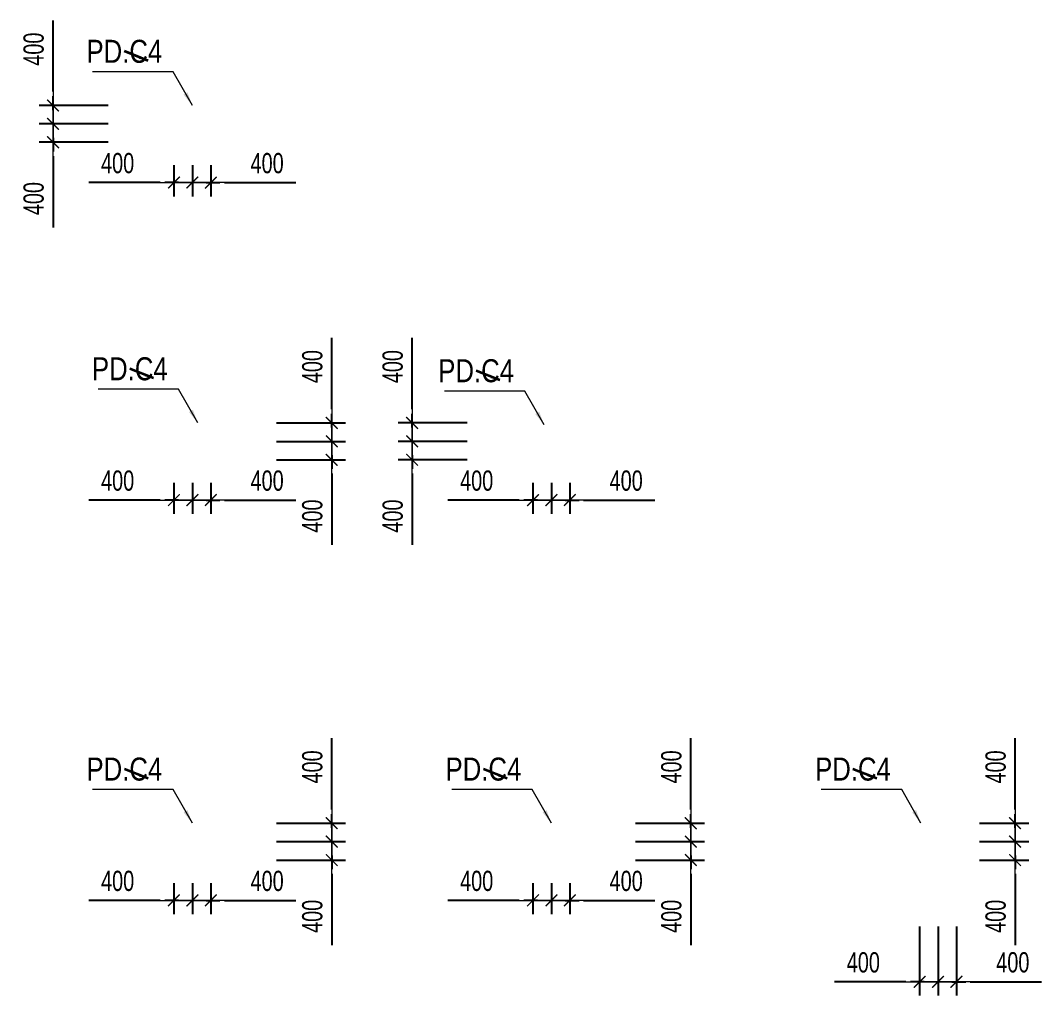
# Model space of a CAD drawing. Header units: millimetres. Extents: x -259680 to 699608, y -1281 to 104748.
# Drawn here: x 187865 to 210049, y 52654 to 73849 of the extents above; entities that cross this region are included whole.
import ezdxf
from ezdxf.enums import TextEntityAlignment as Align

# ---------------------------------------------------------------- set-up
doc = ezdxf.new("R2010")
doc.units = ezdxf.units.MM
doc.layers.get('Defpoints').update_dxf_attribs({"color": 151, "lineweight": 9})
for name, color, linetype, lineweight in [('$0$C1', 20, 'Continuous', 35), ('$1$NDC_S_ANNO', 7, 'Continuous', 20), ('$1$NDC_S_DIM', 1, 'Continuous', 15), ('NDC_S_DIM', 1, 'Continuous', 15)]:
    doc.layers.add(name, color=color, linetype=linetype, lineweight=lineweight)
doc.styles.add('$1$NDC_DIM', font='', dxfattribs={"width": 0.75})
doc.styles.add('$2$ARIAL', font='arial.ttf', dxfattribs={"width": 0.8})
doc.styles.add('NDC_DIM', font='', dxfattribs={"width": 0.75})
doc.styles.get('$1$NDC_DIM').set_extended_font_data('Dotum')
doc.styles.get('NDC_DIM').set_extended_font_data('Dotum')
doc.dimstyles.new('$0$NDC_dim_150', dxfattribs={"dimscale": 150, "dimtxt": 2.2, "dimasz": 1.5, "dimexe": 1.5, "dimexo": 2.5, "dimgap": 1, "dimtad": 1, "dimdec": 0, "dimzin": 0, "dimdsep": 46, "dimtxsty": '$1$NDC_DIM', "dimblk": '$1$DIMMARK', "dimcen": 0.09, "dimdle": 1.2, "dimclrd": 1, "dimclre": 1, "dimclrt": 3, "dimadec": 0, "dimazin": 0, "dimtfac": 1, "dimtdec": 0, "dimtix": 1, "dimtofl": 0, "dimtmove": 0, "dimatfit": 3, "dimfxl": 0, "dimtolj": 1, "dimtzin": 0, "dimarcsym": 0})
doc.dimstyles.new('$1$NDC_dim_iso', dxfattribs={"dimtxt": 2.2, "dimasz": 1, "dimexe": 1.5, "dimexo": 2.5, "dimgap": 1, "dimtad": 1, "dimdec": 0, "dimzin": 0, "dimdsep": 46, "dimtxsty": '$1$NDC_DIM', "dimblk": '$1$DIMMARK', "dimcen": 0.09, "dimdle": 1.2, "dimclrd": 1, "dimclre": 1, "dimclrt": 3, "dimadec": 0, "dimazin": 0, "dimtfac": 1, "dimtdec": 0, "dimtix": 1, "dimtofl": 0, "dimtmove": 0, "dimatfit": 3, "dimfxl": 0, "dimtolj": 1, "dimtzin": 0, "dimarcsym": 0})
doc.dimstyles.new('NDC_dim_200', dxfattribs={"dimscale": 200, "dimtxt": 2.2, "dimasz": 1.5, "dimexe": 1.5, "dimexo": 2.5, "dimgap": 1, "dimtad": 1, "dimdec": 0, "dimzin": 0, "dimdsep": 46, "dimtxsty": 'NDC_DIM', "dimblk": 'DIMMARK', "dimcen": 0.09, "dimdle": 1.2, "dimclrd": 1, "dimclre": 1, "dimclrt": 3, "dimadec": 0, "dimazin": 0, "dimtfac": 1, "dimtdec": 0, "dimtix": 1, "dimtofl": 0, "dimtmove": 0, "dimatfit": 3, "dimfxl": 0, "dimtolj": 1, "dimtzin": 0, "dimarcsym": 0})

# ---------------------------------------------------------------- blocks, each defined once
blk = doc.blocks.new('$1$DIMMARK')
at = {"layer": '$1$NDC_S_DIM', "color": 1}
blk.add_line((-1.5, 0), (1, 0), dxfattribs=at)
at = {"layer": '$1$NDC_S_DIM', "color": 2, "const_width": 0.1}
blk.add_lwpolyline([(-0.424, -0.424), (0.424, 0.424)], dxfattribs=at)
blk = doc.blocks.new('DIMMARK')
at = {"layer": 'NDC_S_DIM', "color": 1}
blk.add_line((-1.5, 0), (1, 0), dxfattribs=at)
at = {"layer": 'NDC_S_DIM', "color": 2, "const_width": 0.1}
blk.add_lwpolyline([(-0.424, -0.424), (0.424, 0.424)], dxfattribs=at)
blk = doc.blocks.new('*D1060')
at = {"layer": 'Defpoints', "color": 0, "ltscale": 100, "transparency": 16777216}
for p in [(191600, 71200), (192000, 71200), (192000, 70324)]:
    blk.add_point(p, dxfattribs=at)
at = {"layer": 'NDC_S_DIM', "color": 1, "lineweight": -2, "ltscale": 100, "transparency": 16777216}
for p, q in [((191600, 70700), (191600, 70024)), ((192000, 70700), (192000, 70024)), ((191300, 70324), (191000, 70324)), ((192300, 70324), (193849, 70324))]:
    blk.add_line(p, q, dxfattribs=at)
at = {"layer": 'NDC_S_DIM', "color": 1, "lineweight": -2, "ltscale": 100, "transparency": 16777216, "xscale": 300, "yscale": 300, "zscale": 300}
blk.add_blockref('DIMMARK', (191600, 70324), dxfattribs=at)
at = {"layer": 'NDC_S_DIM', "color": 1, "lineweight": -2, "ltscale": 100, "transparency": 16777216, "xscale": 300, "yscale": 300, "zscale": 300, "rotation": 180}
blk.add_blockref('DIMMARK', (192000, 70324), dxfattribs=at)
at = {"layer": 'NDC_S_DIM', "color": 3, "ltscale": 100, "transparency": 16777216, "insert": (193224, 70744), "char_height": 440, "attachment_point": 5, "style": 'NDC_DIM'}
blk.add_mtext('\\A1;400', dxfattribs=at)
blk = doc.blocks.new('*D1061')
at = {"layer": 'Defpoints', "color": 0, "ltscale": 100, "transparency": 16777216}
for p in [(191200, 71200), (191600, 71200), (191600, 70324)]:
    blk.add_point(p, dxfattribs=at)
at = {"layer": 'NDC_S_DIM', "color": 1, "lineweight": -2, "ltscale": 100, "transparency": 16777216}
for p, q in [((191200, 70700), (191200, 70024)), ((191600, 70700), (191600, 70024)), ((190900, 70324), (189351, 70324)), ((191900, 70324), (192200, 70324))]:
    blk.add_line(p, q, dxfattribs=at)
at = {"layer": 'NDC_S_DIM', "color": 1, "lineweight": -2, "ltscale": 100, "transparency": 16777216, "xscale": 300, "yscale": 300, "zscale": 300}
blk.add_blockref('DIMMARK', (191200, 70324), dxfattribs=at)
at = {"layer": 'NDC_S_DIM', "color": 1, "lineweight": -2, "ltscale": 100, "transparency": 16777216, "xscale": 300, "yscale": 300, "zscale": 300, "rotation": 180}
blk.add_blockref('DIMMARK', (191600, 70324), dxfattribs=at)
at = {"layer": 'NDC_S_DIM', "color": 3, "ltscale": 100, "transparency": 16777216, "insert": (189976, 70744), "char_height": 440, "attachment_point": 5, "style": 'NDC_DIM'}
blk.add_mtext('\\A1;400', dxfattribs=at)
blk = doc.blocks.new('*D1062')
at = {"layer": 'Defpoints', "color": 0, "ltscale": 100, "transparency": 16777216}
for p in [(188573, 72000), (191200, 72000), (191200, 71600)]:
    blk.add_point(p, dxfattribs=at)
at = {"layer": 'NDC_S_DIM', "color": 1, "lineweight": -2, "ltscale": 100, "transparency": 16777216}
for p, q in [((188573, 72300), (188573, 73849)), ((189773, 72000), (188273, 72000)), ((189773, 71600), (188273, 71600)), ((188573, 71300), (188573, 71000))]:
    blk.add_line(p, q, dxfattribs=at)
at = {"layer": 'NDC_S_DIM', "color": 1, "lineweight": -2, "ltscale": 100, "transparency": 16777216, "xscale": 300, "yscale": 300, "zscale": 300}
for p, rotation in [((188573, 72000), 270), ((188573, 71600), 90)]:
    blk.add_blockref('DIMMARK', p, dxfattribs=dict(at, rotation=rotation))
at = {"layer": 'NDC_S_DIM', "color": 3, "ltscale": 100, "transparency": 16777216, "insert": (188153, 73224), "char_height": 440, "attachment_point": 5, "rotation": 90, "style": 'NDC_DIM'}
blk.add_mtext('\\A1;400', dxfattribs=at)
blk = doc.blocks.new('*D1063')
at = {"layer": 'Defpoints', "color": 0, "ltscale": 100, "transparency": 16777216}
for p in [(188573, 71600), (191200, 71600), (191200, 71200)]:
    blk.add_point(p, dxfattribs=at)
at = {"layer": 'NDC_S_DIM', "color": 1, "lineweight": -2, "ltscale": 100, "transparency": 16777216}
for p, q in [((188573, 71900), (188573, 72200)), ((189773, 71600), (188273, 71600)), ((189773, 71200), (188273, 71200)), ((188573, 70900), (188573, 69351))]:
    blk.add_line(p, q, dxfattribs=at)
at = {"layer": 'NDC_S_DIM', "color": 1, "lineweight": -2, "ltscale": 100, "transparency": 16777216, "xscale": 300, "yscale": 300, "zscale": 300}
for p, rotation in [((188573, 71600), 270), ((188573, 71200), 90)]:
    blk.add_blockref('DIMMARK', p, dxfattribs=dict(at, rotation=rotation))
at = {"layer": 'NDC_S_DIM', "color": 3, "ltscale": 100, "transparency": 16777216, "insert": (188153, 69976), "char_height": 440, "attachment_point": 5, "rotation": 90, "style": 'NDC_DIM'}
blk.add_mtext('\\A1;400', dxfattribs=at)
blk = doc.blocks.new('*D1085')
at = {"layer": 'Defpoints', "color": 0, "ltscale": 100, "transparency": 16777216}
for p in [(191600, 64300), (192000, 64300), (192000, 63424)]:
    blk.add_point(p, dxfattribs=at)
at = {"layer": 'NDC_S_DIM', "color": 1, "lineweight": -2, "ltscale": 100, "transparency": 16777216}
for p, q in [((191600, 63800), (191600, 63124)), ((192000, 63800), (192000, 63124)), ((191300, 63424), (191000, 63424)), ((192300, 63424), (193849, 63424))]:
    blk.add_line(p, q, dxfattribs=at)
at = {"layer": 'NDC_S_DIM', "color": 1, "lineweight": -2, "ltscale": 100, "transparency": 16777216, "xscale": 300, "yscale": 300, "zscale": 300}
blk.add_blockref('DIMMARK', (191600, 63424), dxfattribs=at)
at = {"layer": 'NDC_S_DIM', "color": 1, "lineweight": -2, "ltscale": 100, "transparency": 16777216, "xscale": 300, "yscale": 300, "zscale": 300, "rotation": 180}
blk.add_blockref('DIMMARK', (192000, 63424), dxfattribs=at)
at = {"layer": 'NDC_S_DIM', "color": 3, "ltscale": 100, "transparency": 16777216, "insert": (193224, 63844), "char_height": 440, "attachment_point": 5, "style": 'NDC_DIM'}
blk.add_mtext('\\A1;400', dxfattribs=at)
blk = doc.blocks.new('*D1086')
at = {"layer": 'Defpoints', "color": 0, "ltscale": 100, "transparency": 16777216}
for p in [(191200, 64300), (191600, 64300), (191600, 63424)]:
    blk.add_point(p, dxfattribs=at)
at = {"layer": 'NDC_S_DIM', "color": 1, "lineweight": -2, "ltscale": 100, "transparency": 16777216}
for p, q in [((191200, 63800), (191200, 63124)), ((191600, 63800), (191600, 63124)), ((190900, 63424), (189351, 63424)), ((191900, 63424), (192200, 63424))]:
    blk.add_line(p, q, dxfattribs=at)
at = {"layer": 'NDC_S_DIM', "color": 1, "lineweight": -2, "ltscale": 100, "transparency": 16777216, "xscale": 300, "yscale": 300, "zscale": 300}
blk.add_blockref('DIMMARK', (191200, 63424), dxfattribs=at)
at = {"layer": 'NDC_S_DIM', "color": 1, "lineweight": -2, "ltscale": 100, "transparency": 16777216, "xscale": 300, "yscale": 300, "zscale": 300, "rotation": 180}
blk.add_blockref('DIMMARK', (191600, 63424), dxfattribs=at)
at = {"layer": 'NDC_S_DIM', "color": 3, "ltscale": 100, "transparency": 16777216, "insert": (189976, 63844), "char_height": 440, "attachment_point": 5, "style": 'NDC_DIM'}
blk.add_mtext('\\A1;400', dxfattribs=at)
blk = doc.blocks.new('*D1087')
at = {"layer": 'Defpoints', "color": 0, "ltscale": 100, "transparency": 16777216}
for p in [(192000, 65100), (194627, 65100), (192000, 64700)]:
    blk.add_point(p, dxfattribs=at)
at = {"layer": 'NDC_S_DIM', "color": 1, "lineweight": -2, "ltscale": 100, "transparency": 16777216}
for p, q in [((194627, 65400), (194627, 66949)), ((193427, 65100), (194927, 65100)), ((193427, 64700), (194927, 64700)), ((194627, 64400), (194627, 64100))]:
    blk.add_line(p, q, dxfattribs=at)
at = {"layer": 'NDC_S_DIM', "color": 1, "lineweight": -2, "ltscale": 100, "transparency": 16777216, "xscale": 300, "yscale": 300, "zscale": 300}
for p, rotation in [((194627, 65100), 270), ((194627, 64700), 90)]:
    blk.add_blockref('DIMMARK', p, dxfattribs=dict(at, rotation=rotation))
at = {"layer": 'NDC_S_DIM', "color": 3, "ltscale": 100, "transparency": 16777216, "insert": (194207, 66324), "char_height": 440, "attachment_point": 5, "rotation": 90, "style": 'NDC_DIM'}
blk.add_mtext('\\A1;400', dxfattribs=at)
blk = doc.blocks.new('*D1088')
at = {"layer": 'Defpoints', "color": 0, "ltscale": 100, "transparency": 16777216}
for p in [(192000, 64700), (194627, 64700), (192000, 64300)]:
    blk.add_point(p, dxfattribs=at)
at = {"layer": 'NDC_S_DIM', "color": 1, "lineweight": -2, "ltscale": 100, "transparency": 16777216}
for p, q in [((194627, 65000), (194627, 65300)), ((193427, 64700), (194927, 64700)), ((193427, 64300), (194927, 64300)), ((194627, 64000), (194627, 62451))]:
    blk.add_line(p, q, dxfattribs=at)
at = {"layer": 'NDC_S_DIM', "color": 1, "lineweight": -2, "ltscale": 100, "transparency": 16777216, "xscale": 300, "yscale": 300, "zscale": 300}
for p, rotation in [((194627, 64700), 270), ((194627, 64300), 90)]:
    blk.add_blockref('DIMMARK', p, dxfattribs=dict(at, rotation=rotation))
at = {"layer": 'NDC_S_DIM', "color": 3, "ltscale": 100, "transparency": 16777216, "insert": (194207, 63076), "char_height": 440, "attachment_point": 5, "rotation": 90, "style": 'NDC_DIM'}
blk.add_mtext('\\A1;400', dxfattribs=at)
blk = doc.blocks.new('*D1089')
at = {"layer": 'Defpoints', "color": 0, "ltscale": 100, "transparency": 16777216}
for p in [(199400, 64300), (199800, 64300), (199800, 63424)]:
    blk.add_point(p, dxfattribs=at)
at = {"layer": 'NDC_S_DIM', "color": 1, "lineweight": -2, "ltscale": 100, "transparency": 16777216}
for p, q in [((199400, 63800), (199400, 63124)), ((199800, 63800), (199800, 63124)), ((199100, 63424), (198800, 63424)), ((200100, 63424), (201649, 63424))]:
    blk.add_line(p, q, dxfattribs=at)
at = {"layer": 'NDC_S_DIM', "color": 1, "lineweight": -2, "ltscale": 100, "transparency": 16777216, "xscale": 300, "yscale": 300, "zscale": 300}
blk.add_blockref('DIMMARK', (199400, 63424), dxfattribs=at)
at = {"layer": 'NDC_S_DIM', "color": 1, "lineweight": -2, "ltscale": 100, "transparency": 16777216, "xscale": 300, "yscale": 300, "zscale": 300, "rotation": 180}
blk.add_blockref('DIMMARK', (199800, 63424), dxfattribs=at)
at = {"layer": 'NDC_S_DIM', "color": 3, "ltscale": 100, "transparency": 16777216, "insert": (201024, 63844), "char_height": 440, "attachment_point": 5, "style": 'NDC_DIM'}
blk.add_mtext('\\A1;400', dxfattribs=at)
blk = doc.blocks.new('*D1090')
at = {"layer": 'Defpoints', "color": 0, "ltscale": 100, "transparency": 16777216}
for p in [(199000, 64300), (199400, 64300), (199400, 63424)]:
    blk.add_point(p, dxfattribs=at)
at = {"layer": 'NDC_S_DIM', "color": 1, "lineweight": -2, "ltscale": 100, "transparency": 16777216}
for p, q in [((199000, 63800), (199000, 63124)), ((199400, 63800), (199400, 63124)), ((198700, 63424), (197151, 63424)), ((199700, 63424), (200000, 63424))]:
    blk.add_line(p, q, dxfattribs=at)
at = {"layer": 'NDC_S_DIM', "color": 1, "lineweight": -2, "ltscale": 100, "transparency": 16777216, "xscale": 300, "yscale": 300, "zscale": 300}
blk.add_blockref('DIMMARK', (199000, 63424), dxfattribs=at)
at = {"layer": 'NDC_S_DIM', "color": 1, "lineweight": -2, "ltscale": 100, "transparency": 16777216, "xscale": 300, "yscale": 300, "zscale": 300, "rotation": 180}
blk.add_blockref('DIMMARK', (199400, 63424), dxfattribs=at)
at = {"layer": 'NDC_S_DIM', "color": 3, "ltscale": 100, "transparency": 16777216, "insert": (197776, 63844), "char_height": 440, "attachment_point": 5, "style": 'NDC_DIM'}
blk.add_mtext('\\A1;400', dxfattribs=at)
blk = doc.blocks.new('*D1091')
at = {"layer": 'Defpoints', "color": 0, "ltscale": 100, "transparency": 16777216}
for p in [(196373, 65100), (199000, 65100), (199000, 64700)]:
    blk.add_point(p, dxfattribs=at)
at = {"layer": 'NDC_S_DIM', "color": 1, "lineweight": -2, "ltscale": 100, "transparency": 16777216}
for p, q in [((196373, 65400), (196373, 66949)), ((197573, 65100), (196073, 65100)), ((197573, 64700), (196073, 64700)), ((196373, 64400), (196373, 64100))]:
    blk.add_line(p, q, dxfattribs=at)
at = {"layer": 'NDC_S_DIM', "color": 1, "lineweight": -2, "ltscale": 100, "transparency": 16777216, "xscale": 300, "yscale": 300, "zscale": 300}
for p, rotation in [((196373, 65100), 270), ((196373, 64700), 90)]:
    blk.add_blockref('DIMMARK', p, dxfattribs=dict(at, rotation=rotation))
at = {"layer": 'NDC_S_DIM', "color": 3, "ltscale": 100, "transparency": 16777216, "insert": (195953, 66324), "char_height": 440, "attachment_point": 5, "rotation": 90, "style": 'NDC_DIM'}
blk.add_mtext('\\A1;400', dxfattribs=at)
blk = doc.blocks.new('*D1092')
at = {"layer": 'Defpoints', "color": 0, "ltscale": 100, "transparency": 16777216}
for p in [(196373, 64700), (199000, 64700), (199000, 64300)]:
    blk.add_point(p, dxfattribs=at)
at = {"layer": 'NDC_S_DIM', "color": 1, "lineweight": -2, "ltscale": 100, "transparency": 16777216}
for p, q in [((196373, 65000), (196373, 65300)), ((197573, 64700), (196073, 64700)), ((197573, 64300), (196073, 64300)), ((196373, 64000), (196373, 62451))]:
    blk.add_line(p, q, dxfattribs=at)
at = {"layer": 'NDC_S_DIM', "color": 1, "lineweight": -2, "ltscale": 100, "transparency": 16777216, "xscale": 300, "yscale": 300, "zscale": 300}
for p, rotation in [((196373, 64700), 270), ((196373, 64300), 90)]:
    blk.add_blockref('DIMMARK', p, dxfattribs=dict(at, rotation=rotation))
at = {"layer": 'NDC_S_DIM', "color": 3, "ltscale": 100, "transparency": 16777216, "insert": (195953, 63076), "char_height": 440, "attachment_point": 5, "rotation": 90, "style": 'NDC_DIM'}
blk.add_mtext('\\A1;400', dxfattribs=at)
blk = doc.blocks.new('*D1093')
at = {"layer": 'Defpoints', "color": 0, "ltscale": 100, "transparency": 16777216}
for p in [(199400, 55600), (199800, 55600), (199800, 54724)]:
    blk.add_point(p, dxfattribs=at)
at = {"layer": 'NDC_S_DIM', "color": 1, "lineweight": -2, "ltscale": 100, "transparency": 16777216}
for p, q in [((199400, 55100), (199400, 54424)), ((199800, 55100), (199800, 54424)), ((199100, 54724), (198800, 54724)), ((200100, 54724), (201649, 54724))]:
    blk.add_line(p, q, dxfattribs=at)
at = {"layer": 'NDC_S_DIM', "color": 1, "lineweight": -2, "ltscale": 100, "transparency": 16777216, "xscale": 300, "yscale": 300, "zscale": 300}
blk.add_blockref('DIMMARK', (199400, 54724), dxfattribs=at)
at = {"layer": 'NDC_S_DIM', "color": 1, "lineweight": -2, "ltscale": 100, "transparency": 16777216, "xscale": 300, "yscale": 300, "zscale": 300, "rotation": 180}
blk.add_blockref('DIMMARK', (199800, 54724), dxfattribs=at)
at = {"layer": 'NDC_S_DIM', "color": 3, "ltscale": 100, "transparency": 16777216, "insert": (201024, 55144), "char_height": 440, "attachment_point": 5, "style": 'NDC_DIM'}
blk.add_mtext('\\A1;400', dxfattribs=at)
blk = doc.blocks.new('*D1094')
at = {"layer": 'Defpoints', "color": 0, "ltscale": 100, "transparency": 16777216}
for p in [(199000, 55600), (199400, 55600), (199400, 54724)]:
    blk.add_point(p, dxfattribs=at)
at = {"layer": 'NDC_S_DIM', "color": 1, "lineweight": -2, "ltscale": 100, "transparency": 16777216}
for p, q in [((199000, 55100), (199000, 54424)), ((199400, 55100), (199400, 54424)), ((198700, 54724), (197151, 54724)), ((199700, 54724), (200000, 54724))]:
    blk.add_line(p, q, dxfattribs=at)
at = {"layer": 'NDC_S_DIM', "color": 1, "lineweight": -2, "ltscale": 100, "transparency": 16777216, "xscale": 300, "yscale": 300, "zscale": 300}
blk.add_blockref('DIMMARK', (199000, 54724), dxfattribs=at)
at = {"layer": 'NDC_S_DIM', "color": 1, "lineweight": -2, "ltscale": 100, "transparency": 16777216, "xscale": 300, "yscale": 300, "zscale": 300, "rotation": 180}
blk.add_blockref('DIMMARK', (199400, 54724), dxfattribs=at)
at = {"layer": 'NDC_S_DIM', "color": 3, "ltscale": 100, "transparency": 16777216, "insert": (197776, 55144), "char_height": 440, "attachment_point": 5, "style": 'NDC_DIM'}
blk.add_mtext('\\A1;400', dxfattribs=at)
blk = doc.blocks.new('*D1095')
at = {"layer": 'Defpoints', "color": 0, "ltscale": 100, "transparency": 16777216}
for p in [(199800, 56400), (202427, 56400), (199800, 56000)]:
    blk.add_point(p, dxfattribs=at)
at = {"layer": 'NDC_S_DIM', "color": 1, "lineweight": -2, "ltscale": 100, "transparency": 16777216}
for p, q in [((202427, 56700), (202427, 58249)), ((201227, 56400), (202727, 56400)), ((201227, 56000), (202727, 56000)), ((202427, 55700), (202427, 55400))]:
    blk.add_line(p, q, dxfattribs=at)
at = {"layer": 'NDC_S_DIM', "color": 1, "lineweight": -2, "ltscale": 100, "transparency": 16777216, "xscale": 300, "yscale": 300, "zscale": 300}
for p, rotation in [((202427, 56400), 270), ((202427, 56000), 90)]:
    blk.add_blockref('DIMMARK', p, dxfattribs=dict(at, rotation=rotation))
at = {"layer": 'NDC_S_DIM', "color": 3, "ltscale": 100, "transparency": 16777216, "insert": (202007, 57624), "char_height": 440, "attachment_point": 5, "rotation": 90, "style": 'NDC_DIM'}
blk.add_mtext('\\A1;400', dxfattribs=at)
blk = doc.blocks.new('*D1096')
at = {"layer": 'Defpoints', "color": 0, "ltscale": 100, "transparency": 16777216}
for p in [(199800, 56000), (202427, 56000), (199800, 55600)]:
    blk.add_point(p, dxfattribs=at)
at = {"layer": 'NDC_S_DIM', "color": 1, "lineweight": -2, "ltscale": 100, "transparency": 16777216}
for p, q in [((202427, 56300), (202427, 56600)), ((201227, 56000), (202727, 56000)), ((201227, 55600), (202727, 55600)), ((202427, 55300), (202427, 53751))]:
    blk.add_line(p, q, dxfattribs=at)
at = {"layer": 'NDC_S_DIM', "color": 1, "lineweight": -2, "ltscale": 100, "transparency": 16777216, "xscale": 300, "yscale": 300, "zscale": 300}
for p, rotation in [((202427, 56000), 270), ((202427, 55600), 90)]:
    blk.add_blockref('DIMMARK', p, dxfattribs=dict(at, rotation=rotation))
at = {"layer": 'NDC_S_DIM', "color": 3, "ltscale": 100, "transparency": 16777216, "insert": (202007, 54376), "char_height": 440, "attachment_point": 5, "rotation": 90, "style": 'NDC_DIM'}
blk.add_mtext('\\A1;400', dxfattribs=at)
blk = doc.blocks.new('*D1097')
at = {"layer": 'Defpoints', "color": 0, "ltscale": 100, "transparency": 16777216}
for p in [(191600, 55600), (192000, 55600), (192000, 54724)]:
    blk.add_point(p, dxfattribs=at)
at = {"layer": 'NDC_S_DIM', "color": 1, "lineweight": -2, "ltscale": 100, "transparency": 16777216}
for p, q in [((191600, 55100), (191600, 54424)), ((192000, 55100), (192000, 54424)), ((191300, 54724), (191000, 54724)), ((192300, 54724), (193849, 54724))]:
    blk.add_line(p, q, dxfattribs=at)
at = {"layer": 'NDC_S_DIM', "color": 1, "lineweight": -2, "ltscale": 100, "transparency": 16777216, "xscale": 300, "yscale": 300, "zscale": 300}
blk.add_blockref('DIMMARK', (191600, 54724), dxfattribs=at)
at = {"layer": 'NDC_S_DIM', "color": 1, "lineweight": -2, "ltscale": 100, "transparency": 16777216, "xscale": 300, "yscale": 300, "zscale": 300, "rotation": 180}
blk.add_blockref('DIMMARK', (192000, 54724), dxfattribs=at)
at = {"layer": 'NDC_S_DIM', "color": 3, "ltscale": 100, "transparency": 16777216, "insert": (193224, 55144), "char_height": 440, "attachment_point": 5, "style": 'NDC_DIM'}
blk.add_mtext('\\A1;400', dxfattribs=at)
blk = doc.blocks.new('*D1098')
at = {"layer": 'Defpoints', "color": 0, "ltscale": 100, "transparency": 16777216}
for p in [(191200, 55600), (191600, 55600), (191600, 54724)]:
    blk.add_point(p, dxfattribs=at)
at = {"layer": 'NDC_S_DIM', "color": 1, "lineweight": -2, "ltscale": 100, "transparency": 16777216}
for p, q in [((191200, 55100), (191200, 54424)), ((191600, 55100), (191600, 54424)), ((190900, 54724), (189351, 54724)), ((191900, 54724), (192200, 54724))]:
    blk.add_line(p, q, dxfattribs=at)
at = {"layer": 'NDC_S_DIM', "color": 1, "lineweight": -2, "ltscale": 100, "transparency": 16777216, "xscale": 300, "yscale": 300, "zscale": 300}
blk.add_blockref('DIMMARK', (191200, 54724), dxfattribs=at)
at = {"layer": 'NDC_S_DIM', "color": 1, "lineweight": -2, "ltscale": 100, "transparency": 16777216, "xscale": 300, "yscale": 300, "zscale": 300, "rotation": 180}
blk.add_blockref('DIMMARK', (191600, 54724), dxfattribs=at)
at = {"layer": 'NDC_S_DIM', "color": 3, "ltscale": 100, "transparency": 16777216, "insert": (189976, 55144), "char_height": 440, "attachment_point": 5, "style": 'NDC_DIM'}
blk.add_mtext('\\A1;400', dxfattribs=at)
blk = doc.blocks.new('*D1099')
at = {"layer": 'Defpoints', "color": 0, "ltscale": 100, "transparency": 16777216}
for p in [(192000, 56400), (194627, 56400), (192000, 56000)]:
    blk.add_point(p, dxfattribs=at)
at = {"layer": 'NDC_S_DIM', "color": 1, "lineweight": -2, "ltscale": 100, "transparency": 16777216}
for p, q in [((194627, 56700), (194627, 58249)), ((193427, 56400), (194927, 56400)), ((193427, 56000), (194927, 56000)), ((194627, 55700), (194627, 55400))]:
    blk.add_line(p, q, dxfattribs=at)
at = {"layer": 'NDC_S_DIM', "color": 1, "lineweight": -2, "ltscale": 100, "transparency": 16777216, "xscale": 300, "yscale": 300, "zscale": 300}
for p, rotation in [((194627, 56400), 270), ((194627, 56000), 90)]:
    blk.add_blockref('DIMMARK', p, dxfattribs=dict(at, rotation=rotation))
at = {"layer": 'NDC_S_DIM', "color": 3, "ltscale": 100, "transparency": 16777216, "insert": (194207, 57624), "char_height": 440, "attachment_point": 5, "rotation": 90, "style": 'NDC_DIM'}
blk.add_mtext('\\A1;400', dxfattribs=at)
blk = doc.blocks.new('*D1100')
at = {"layer": 'Defpoints', "color": 0, "ltscale": 100, "transparency": 16777216}
for p in [(192000, 56000), (194627, 56000), (192000, 55600)]:
    blk.add_point(p, dxfattribs=at)
at = {"layer": 'NDC_S_DIM', "color": 1, "lineweight": -2, "ltscale": 100, "transparency": 16777216}
for p, q in [((194627, 56300), (194627, 56600)), ((193427, 56000), (194927, 56000)), ((193427, 55600), (194927, 55600)), ((194627, 55300), (194627, 53751))]:
    blk.add_line(p, q, dxfattribs=at)
at = {"layer": 'NDC_S_DIM', "color": 1, "lineweight": -2, "ltscale": 100, "transparency": 16777216, "xscale": 300, "yscale": 300, "zscale": 300}
for p, rotation in [((194627, 56000), 270), ((194627, 55600), 90)]:
    blk.add_blockref('DIMMARK', p, dxfattribs=dict(at, rotation=rotation))
at = {"layer": 'NDC_S_DIM', "color": 3, "ltscale": 100, "transparency": 16777216, "insert": (194207, 54376), "char_height": 440, "attachment_point": 5, "rotation": 90, "style": 'NDC_DIM'}
blk.add_mtext('\\A1;400', dxfattribs=at)
blk = doc.blocks.new('*D909')
at = {"layer": 'Defpoints', "color": 0, "ltscale": 100, "transparency": 16777216}
for p in [(208200, 56400), (209472, 56400), (208200, 56000)]:
    blk.add_point(p, dxfattribs=at)
at = {"layer": 'NDC_S_DIM', "color": 1, "lineweight": -2, "ltscale": 100, "transparency": 16777216}
for p, q in [((209472, 56700), (209472, 58249)), ((208700, 56400), (209772, 56400)), ((208700, 56000), (209772, 56000)), ((209472, 55700), (209472, 55400))]:
    blk.add_line(p, q, dxfattribs=at)
at = {"layer": 'NDC_S_DIM', "color": 1, "lineweight": -2, "ltscale": 100, "transparency": 16777216, "xscale": 300, "yscale": 300, "zscale": 300}
for p, rotation in [((209472, 56400), 270), ((209472, 56000), 90)]:
    blk.add_blockref('DIMMARK', p, dxfattribs=dict(at, rotation=rotation))
at = {"layer": 'NDC_S_DIM', "color": 3, "ltscale": 100, "transparency": 16777216, "insert": (209052, 57624), "char_height": 440, "attachment_point": 5, "rotation": 90, "style": 'NDC_DIM'}
blk.add_mtext('\\A1;400', dxfattribs=at)
blk = doc.blocks.new('*D910')
at = {"layer": 'Defpoints', "color": 0, "ltscale": 100, "transparency": 16777216}
for p in [(208200, 56000), (209472, 56000), (208200, 55600)]:
    blk.add_point(p, dxfattribs=at)
at = {"layer": 'NDC_S_DIM', "color": 1, "lineweight": -2, "ltscale": 100, "transparency": 16777216}
for p, q in [((209472, 56300), (209472, 56600)), ((208700, 56000), (209772, 56000)), ((208700, 55600), (209772, 55600)), ((209472, 55300), (209472, 53751))]:
    blk.add_line(p, q, dxfattribs=at)
at = {"layer": 'NDC_S_DIM', "color": 1, "lineweight": -2, "ltscale": 100, "transparency": 16777216, "xscale": 300, "yscale": 300, "zscale": 300}
for p, rotation in [((209472, 56000), 270), ((209472, 55600), 90)]:
    blk.add_blockref('DIMMARK', p, dxfattribs=dict(at, rotation=rotation))
at = {"layer": 'NDC_S_DIM', "color": 3, "ltscale": 100, "transparency": 16777216, "insert": (209052, 54376), "char_height": 440, "attachment_point": 5, "rotation": 90, "style": 'NDC_DIM'}
blk.add_mtext('\\A1;400', dxfattribs=at)
blk = doc.blocks.new('*D955')
at = {"layer": 'Defpoints', "color": 0, "ltscale": 100, "transparency": 16777216}
for p in [(207800, 55600), (208200, 55600), (208200, 52954)]:
    blk.add_point(p, dxfattribs=at)
at = {"layer": 'NDC_S_DIM', "color": 1, "lineweight": -2, "ltscale": 100, "transparency": 16777216}
for p, q in [((207800, 54154), (207800, 52654)), ((208200, 54154), (208200, 52654)), ((207500, 52954), (207200, 52954)), ((208500, 52954), (210049, 52954))]:
    blk.add_line(p, q, dxfattribs=at)
at = {"layer": 'NDC_S_DIM', "color": 1, "lineweight": -2, "ltscale": 100, "transparency": 16777216, "xscale": 300, "yscale": 300, "zscale": 300}
blk.add_blockref('DIMMARK', (207800, 52954), dxfattribs=at)
at = {"layer": 'NDC_S_DIM', "color": 1, "lineweight": -2, "ltscale": 100, "transparency": 16777216, "xscale": 300, "yscale": 300, "zscale": 300, "rotation": 180}
blk.add_blockref('DIMMARK', (208200, 52954), dxfattribs=at)
at = {"layer": 'NDC_S_DIM', "color": 3, "ltscale": 100, "transparency": 16777216, "insert": (209424, 53374), "char_height": 440, "attachment_point": 5, "style": 'NDC_DIM'}
blk.add_mtext('\\A1;400', dxfattribs=at)
blk = doc.blocks.new('*D956')
at = {"layer": 'Defpoints', "color": 0, "ltscale": 100, "transparency": 16777216}
for p in [(207400, 55600), (207800, 55600), (207800, 52954)]:
    blk.add_point(p, dxfattribs=at)
at = {"layer": 'NDC_S_DIM', "color": 1, "lineweight": -2, "ltscale": 100, "transparency": 16777216}
for p, q in [((207400, 54154), (207400, 52654)), ((207800, 54154), (207800, 52654)), ((207100, 52954), (205551, 52954)), ((208100, 52954), (208400, 52954))]:
    blk.add_line(p, q, dxfattribs=at)
at = {"layer": 'NDC_S_DIM', "color": 1, "lineweight": -2, "ltscale": 100, "transparency": 16777216, "xscale": 300, "yscale": 300, "zscale": 300}
blk.add_blockref('DIMMARK', (207400, 52954), dxfattribs=at)
at = {"layer": 'NDC_S_DIM', "color": 1, "lineweight": -2, "ltscale": 100, "transparency": 16777216, "xscale": 300, "yscale": 300, "zscale": 300, "rotation": 180}
blk.add_blockref('DIMMARK', (207800, 52954), dxfattribs=at)
at = {"layer": 'NDC_S_DIM', "color": 3, "ltscale": 100, "transparency": 16777216, "insert": (206176, 53374), "char_height": 440, "attachment_point": 5, "style": 'NDC_DIM'}
blk.add_mtext('\\A1;400', dxfattribs=at)
blk = doc.blocks.new('*U214')
at = {"layer": '$1$NDC_S_ANNO', "ltscale": 0.8, "style": '$2$ARIAL', "width": 0.8}
blk.add_attdef('TEN', text='', height=2.5, dxfattribs=at).set_placement((-2.58, 1.03), align=Align.MIDDLE_CENTER)
at = {"layer": '$1$NDC_S_ANNO', "ltscale": 0.8, "style": '$2$ARIAL', "width": 0.8, "flags": 1}
blk.add_attdef('CHU_THICH', text='', height=2.5, dxfattribs=at).set_placement((0, 0), align=Align.MIDDLE_CENTER)
at = {"layer": 'Defpoints'}
blk.add_leader([(0, 0), (-2.58, 1.03)], dimstyle='$1$NDC_dim_iso', override={"dimgap": 0.625, "dimtad": 0}, dxfattribs=at)
blk = doc.blocks.new('$0$co t check')
at = {"layer": '$0$C1', "xscale": 200, "yscale": 200, "zscale": 200}
for p in [(188598, 72971), (188717, 66071), (196240, 66029), (188598, 57371), (196398, 57371), (204427, 57371)]:
    blk.add_blockref('*U214', p, dxfattribs=at).add_auto_attribs({'TEN': 'PD.C4'})
at = {"layer": '$0$C1'}
for points in [[(189559, 72000), (189142, 72732), (187393, 72732)], [(189678, 65100), (189261, 65832), (187512, 65832)], [(197201, 65058), (196784, 65790), (195034, 65790)], [(189559, 56400), (189142, 57132), (187393, 57132)], [(197359, 56400), (196942, 57132), (195193, 57132)], [(205388, 56400), (204971, 57132), (203221, 57132)]]:
    blk.add_leader(points, dimstyle='$0$NDC_dim_150', override={"dimasz": 2, "dimgap": 1, "dimtad": 0}, dxfattribs=at)

msp = doc.modelspace()

# ---------------------------------------------------------------- block references
at = {"layer": '$1$NDC_S_DIM'}
msp.add_blockref('$0$co t check', (2040.6, 0), dxfattribs=at)

# ---------------------------------------------------------------- dimensions: what is measured, and where the dimension line sits
at = {"layer": 'NDC_S_DIM', "ltscale": 100}
for base, p1, p2, picture, middle in [((188573.3, 72000), (191200, 71600), (191200, 72000), '*D1062', (188573.3, 73224.3)), ((188573.3, 71600), (191200, 71200), (191200, 71600), '*D1063', (188573.3, 69975.7)), ((194626.7, 65100), (192000, 64700), (192000, 65100), '*D1087', (194626.7, 66324.3)), ((196373.3, 65100), (199000, 64700), (199000, 65100), '*D1091', (196373.3, 66324.3)), ((194626.7, 64700), (192000, 64300), (192000, 64700), '*D1088', (194626.7, 63075.7)), ((196373.3, 64700), (199000, 64300), (199000, 64700), '*D1092', (196373.3, 63075.7)), ((194626.7, 56400), (192000, 56000), (192000, 56400), '*D1099', (194626.7, 57624.3)), ((202426.7, 56400), (199800, 56000), (199800, 56400), '*D1095', (202426.7, 57624.3)), ((209471.6, 56400), (208200, 56000), (208200, 56400), '*D909', (209471.6, 57624.3)), ((194626.7, 56000), (192000, 55600), (192000, 56000), '*D1100', (194626.7, 54375.7)), ((202426.7, 56000), (199800, 55600), (199800, 56000), '*D1096', (202426.7, 54375.7)), ((209471.6, 56000), (208200, 55600), (208200, 56000), '*D910', (209471.6, 54375.7))]:
    dim = msp.add_linear_dim(base=base, p1=p1, p2=p2, angle=90, dimstyle='NDC_dim_200', dxfattribs=at)
    dim.commit()
    dim.dimension.update_dxf_attribs({"geometry": picture, "text_midpoint": middle, "dimtype": 160})
for base, p1, p2, picture, middle in [((191600, 70324.4), (191200, 71200), (191600, 71200), '*D1061', (189975.7, 70324.4)), ((192000, 70324.4), (191600, 71200), (192000, 71200), '*D1060', (193224.3, 70324.4)), ((191600, 63424.4), (191200, 64300), (191600, 64300), '*D1086', (189975.7, 63424.4)), ((192000, 63424.4), (191600, 64300), (192000, 64300), '*D1085', (193224.3, 63424.4)), ((199400, 63424.4), (199000, 64300), (199400, 64300), '*D1090', (197775.7, 63424.4)), ((199800, 63424.4), (199400, 64300), (199800, 64300), '*D1089', (201024.3, 63424.4)), ((191600, 54724.4), (191200, 55600), (191600, 55600), '*D1098', (189975.7, 54724.4)), ((192000, 54724.4), (191600, 55600), (192000, 55600), '*D1097', (193224.3, 54724.4)), ((199400, 54724.4), (199000, 55600), (199400, 55600), '*D1094', (197775.7, 54724.4)), ((199800, 54724.4), (199400, 55600), (199800, 55600), '*D1093', (201024.3, 54724.4)), ((207800, 52954), (207400, 55600), (207800, 55600), '*D956', (206175.7, 52954)), ((208200, 52954), (207800, 55600), (208200, 55600), '*D955', (209424.3, 52954))]:
    dim = msp.add_linear_dim(base=base, p1=p1, p2=p2, dimstyle='NDC_dim_200', dxfattribs=at)
    dim.commit()
    dim.dimension.update_dxf_attribs({"geometry": picture, "text_midpoint": middle, "dimtype": 160})

doc.saveas('drawing.dxf')
